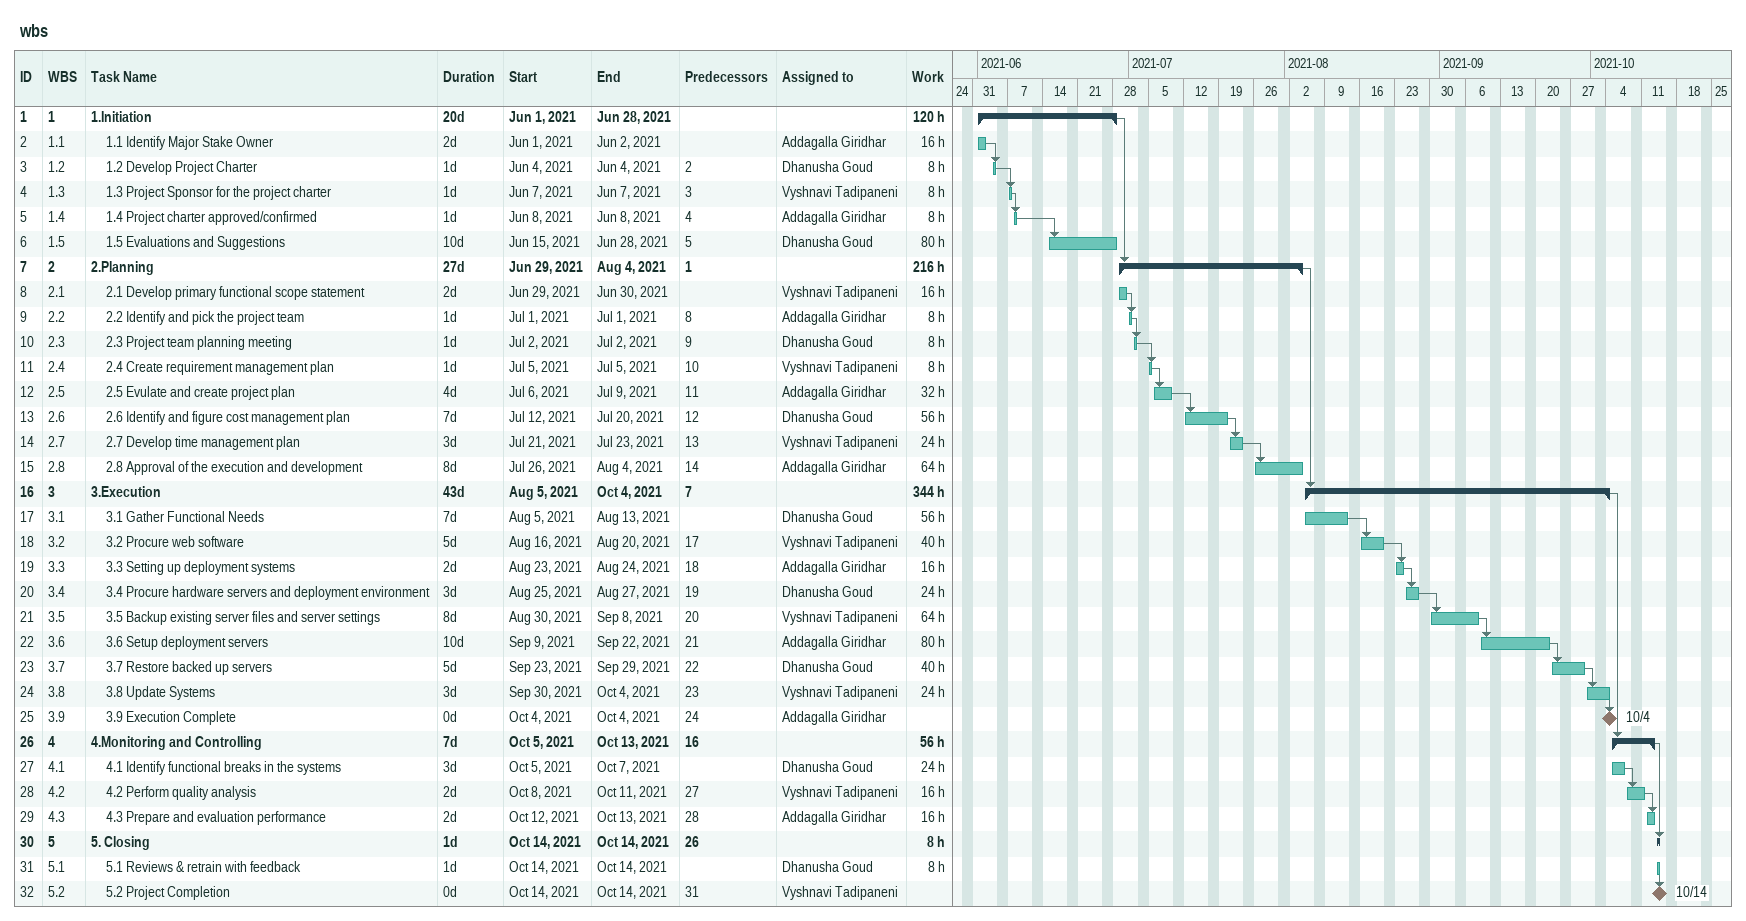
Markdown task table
wbs

| ID | WBS | Task | Duration | Start | Finish | Predecessors | Resources | Work (h) |
|---|---|---|---|---|---|---|---|---|
| 1 | 1 | **1.Initiation** | 20d | 2021-06-01 | 2021-06-28 |  |  | 120 |
| 2 | 1.1 | 1.1 Identify Major Stake Owner | 2d | 2021-06-01 | 2021-06-02 |  | Addagalla Giridhar | 16 |
| 3 | 1.2 | 1.2 Develop Project Charter | 1d | 2021-06-04 | 2021-06-04 | 2 | Dhanusha Goud | 8 |
| 4 | 1.3 | 1.3 Project Sponsor for the project charter | 1d | 2021-06-07 | 2021-06-07 | 3 | Vyshnavi Tadipaneni | 8 |
| 5 | 1.4 | 1.4 Project charter approved/confirmed | 1d | 2021-06-08 | 2021-06-08 | 4 | Addagalla Giridhar | 8 |
| 6 | 1.5 | 1.5 Evaluations and Suggestions | 10d | 2021-06-15 | 2021-06-28 | 5 | Dhanusha Goud | 80 |
| 7 | 2 | **2.Planning** | 27d | 2021-06-29 | 2021-08-04 | 1 |  | 216 |
| 8 | 2.1 | 2.1 Develop primary functional scope statement | 2d | 2021-06-29 | 2021-06-30 |  | Vyshnavi Tadipaneni | 16 |
| 9 | 2.2 | 2.2 Identify and pick the project team | 1d | 2021-07-01 | 2021-07-01 | 8 | Addagalla Giridhar | 8 |
| 10 | 2.3 | 2.3 Project team planning meeting | 1d | 2021-07-02 | 2021-07-02 | 9 | Dhanusha Goud | 8 |
| 11 | 2.4 | 2.4 Create requirement management plan | 1d | 2021-07-05 | 2021-07-05 | 10 | Vyshnavi Tadipaneni | 8 |
| 12 | 2.5 | 2.5 Evulate and create project plan | 4d | 2021-07-06 | 2021-07-09 | 11 | Addagalla Giridhar | 32 |
| 13 | 2.6 | 2.6 Identify and figure cost management plan | 7d | 2021-07-12 | 2021-07-20 | 12 | Dhanusha Goud | 56 |
| 14 | 2.7 | 2.7 Develop time management plan | 3d | 2021-07-21 | 2021-07-23 | 13 | Vyshnavi Tadipaneni | 24 |
| 15 | 2.8 | 2.8 Approval of the execution and development | 8d | 2021-07-26 | 2021-08-04 | 14 | Addagalla Giridhar | 64 |
| 16 | 3 | **3.Execution** | 43d | 2021-08-05 | 2021-10-04 | 7 |  | 344 |
| 17 | 3.1 | 3.1 Gather Functional Needs | 7d | 2021-08-05 | 2021-08-13 |  | Dhanusha Goud | 56 |
| 18 | 3.2 | 3.2 Procure web software | 5d | 2021-08-16 | 2021-08-20 | 17 | Vyshnavi Tadipaneni | 40 |
| 19 | 3.3 | 3.3 Setting up deployment systems | 2d | 2021-08-23 | 2021-08-24 | 18 | Addagalla Giridhar | 16 |
| 20 | 3.4 | 3.4 Procure hardware servers and deployment environment | 3d | 2021-08-25 | 2021-08-27 | 19 | Dhanusha Goud | 24 |
| 21 | 3.5 | 3.5 Backup existing server files and server settings | 8d | 2021-08-30 | 2021-09-08 | 20 | Vyshnavi Tadipaneni | 64 |
| 22 | 3.6 | 3.6 Setup deployment servers | 10d | 2021-09-09 | 2021-09-22 | 21 | Addagalla Giridhar | 80 |
| 23 | 3.7 | 3.7 Restore backed up servers | 5d | 2021-09-23 | 2021-09-29 | 22 | Dhanusha Goud | 40 |
| 24 | 3.8 | 3.8 Update Systems | 3d | 2021-09-30 | 2021-10-04 | 23 | Vyshnavi Tadipaneni | 24 |
| 25 | 3.9 | 3.9 Execution Complete | 0d | 2021-10-04 | 2021-10-04 | 24 | Addagalla Giridhar |  |
| 26 | 4 | **4.Monitoring and Controlling** | 7d | 2021-10-05 | 2021-10-13 | 16 |  | 56 |
| 27 | 4.1 | 4.1 Identify functional breaks in the systems | 3d | 2021-10-05 | 2021-10-07 |  | Dhanusha Goud | 24 |
| 28 | 4.2 | 4.2 Perform quality analysis | 2d | 2021-10-08 | 2021-10-11 | 27 | Vyshnavi Tadipaneni | 16 |
| 29 | 4.3 | 4.3 Prepare and evaluation performance | 2d | 2021-10-12 | 2021-10-13 | 28 | Addagalla Giridhar | 16 |
| 30 | 5 | **5. Closing** | 1d | 2021-10-14 | 2021-10-14 | 26 |  | 8 |
| 31 | 5.1 | 5.1 Reviews & retrain with feedback | 1d | 2021-10-14 | 2021-10-14 |  | Dhanusha Goud | 8 |
| 32 | 5.2 | 5.2 Project Completion | 0d | 2021-10-14 | 2021-10-14 | 31 | Vyshnavi Tadipaneni |  |
